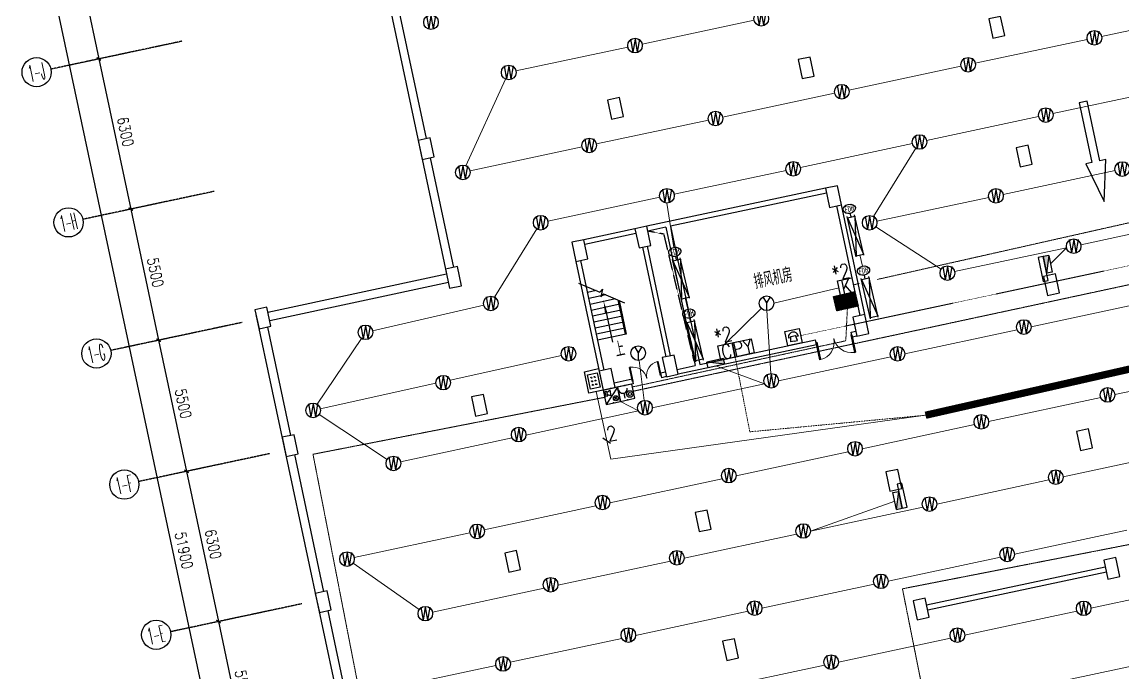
# Model space of a CAD drawing. Extents: x -781653 to 929899, y -292639 to -18670.
# Drawn here: x -348187 to -302985, y -193265 to -166558 of the extents above; entities that cross this region are included whole.
import ezdxf
from ezdxf.enums import TextEntityAlignment as Align

# ---------------------------------------------------------------- set-up
doc = ezdxf.new("R2010")
doc.units = 0
doc.header["$LTSCALE"] = 10
doc.header["$MEASUREMENT"] = 0
for name, pattern in [('ACAD_ISO11W100', [33.5, 12, -3, 12, -3, 0.5, -3]), ('BORDER', [1.75, 0.5, -0.25, 0.5, -0.25, 0, -0.25]), ('CENTER', [2, 1.25, -0.25, 0.25, -0.25]), ('DASH', [0.35, 0.25, -0.1]), ('DASHDOT', [1, 0.5, -0.25, 0, -0.25]), ('DASHED', [0.75, 0.5, -0.25]), ('DIVIDE2', [0.625, 0.25, -0.125, 0, -0.125, 0, -0.125])]:
    doc.linetypes.add(name, pattern=pattern)
doc.layers.get('0').update_dxf_attribs({"linetype": 'CONTINUOUS'})
doc.layers.get('Defpoints').update_dxf_attribs({"linetype": 'CONTINUOUS'})
for name, color, linetype in [('A-STAIRS', 9, 'CONTINUOUS'), ('AC-DUCT', 4, 'CONTINUOUS'), ('AXIS', 3, 'CONTINUOUS'), ('AXIS_TEXT', 7, 'CONTINUOUS'), ('COLU', 1, 'CONTINUOUS'), ('DIM_SYMB', 3, 'CONTINUOUS'), ('DOTE', 8, 'CENTER'), ('JPS-X', 1, 'BORDER'), ('JPS-XHS', 7, 'CONTINUOUS'), ('K-防火阀', 7, 'CONTINUOUS'), ('PUB_DIM', 3, 'CONTINUOUS'), ('RD-equip', 3, 'CONTINUOUS'), ('RD-text', 4, 'CONTINUOUS'), ('STAIR', 9, 'CONTINUOUS'), ('TEXT', 7, 'CONTINUOUS'), ('wall', 8, 'CONTINUOUS'), ('WINDOW', 4, 'CONTINUOUS'), ('消防加墙', 2, 'CONTINUOUS'), ('结构墙', 7, 'CONTINUOUS'), ('行车方向', 4, 'CONTINUOUS'), ('行车线', 207, 'CONTINUOUS')]:
    doc.layers.add(name, color=color, linetype=linetype)
doc.layers.add('RD-line', color=2, linetype='CONTINUOUS', lineweight=0)
doc.layers.get('DOTE').off()
doc.styles.add('_TCH_AXIS', font='COMPLEX', dxfattribs={"bigfont": 'GBCBIG'})
doc.styles.add('COMPLEX', font='COMPLEX')
doc.styles.add('DIM_FONT', font='SIMPLEX', dxfattribs={"width": 0.8, "bigfont": 'HZTXT'})
doc.styles.add('FS1', font='txt4', dxfattribs={"width": 0.8, "bigfont": 'fstxt'})
doc.styles.add('FS2', font='tjromans.shx', dxfattribs={"width": 0.8, "bigfont": 'tjhztxt.shx'})
doc.styles.add('K-KHZ', font='', dxfattribs={"width": 0.8})
doc.styles.get("Standard").update_dxf_attribs({"font": 'GBENOR', "bigfont": 'GBCBIG'})
doc.styles.get('K-KHZ').set_extended_font_data('SimSun')
doc.dimstyles.new('DIMN300', dxfattribs={"dimscale": 3, "dimtxt": 300, "dimasz": 100, "dimexe": 250, "dimexo": 300, "dimgap": 150, "dimtad": 1, "dimdec": 0, "dimzin": 0, "dimdsep": 46, "dimtxsty": 'DIM_FONT', "dimblk": 'ARCHTICK', "dimcen": 0.09, "dimclrt": 7, "dimazin": 2, "dimtfac": 1, "dimtdec": 0, "dimtix": 1, "dimtmove": 2, "dimatfit": 3, "dimfxl": 0, "dimtolj": 1, "dimtzin": 0, "dimarcsym": 0})

# ---------------------------------------------------------------- blocks, each defined once
blk = doc.blocks.new('A$C24C54C7C')
at = {"layer": 'DIM_SYMB', "linetype": 'ByBlock'}
blk.add_lwpolyline([(1681, 0), (903, 550), (766, 454), (902, 743), (765, 647), (0, 1188)], dxfattribs=at)
at = {"layer": 'STAIR', "linetype": 'ByBlock'}
for p, q in [((196, 2455), (1396, 2455)), ((196, 1049), (196, 2455)), ((246, 1014), (246, 2455)), ((196, 2205), (1396, 2205)), ((196, 1955), (1396, 1955)), ((196, 1705), (1396, 1705)), ((196, 1455), (1396, 1455)), ((196, 1205), (1396, 1205)), ((330, 955), (1396, 955)), ((683, 705), (1396, 705)), ((1037, 455), (1396, 455))]:
    blk.add_line(p, q, dxfattribs=at)
blk.add_lwpolyline([(821, 1155), (821, 2665)], dxfattribs=at)
blk.add_lwpolyline([(821, 895, 0, 100, 0), (821, 1415, 200, 200, 0)], format="xyseb", dxfattribs=at)
blk = doc.blocks.new('$DorLib2D$00000002')
for p, q in [((-0.5, 0), (-0.5, 0.4875)), ((-0.475, 0.4875), (-0.5, 0.4875)), ((-0.475, 0), (-0.475, 0.4875)), ((0.475, 0), (0.475, 0.4875)), ((0.475, 0.4875), (0.5, 0.4875)), ((0.5, 0), (0.5, 0.4875)), ((-0.5, 0), (-0.475, 0)), ((0.5, 0), (0.475, 0))]:
    blk.add_line(p, q)
at = {"lineweight": 13}
for centre, start, end in [((-0.4875, 0), 0, 88.53072), ((0.4875, 0), 91.46928, 180)]:
    blk.add_arc(centre, 0.4875, start, end, dxfattribs=at)
blk = doc.blocks.new('A$C1C157CE4')
at = {"layer": '行车线', "linetype": 'DASH', "ltscale": 3000}
for points in [[(4167, 2967), (1667, 2967), (1667, 3217), (0, 2800), (1667, 2383), (1667, 2633), (4167, 2633)], [(2531, 833), (2531, 583), (31, 583), (31, 250), (2531, 250), (2531, 0), (4198, 417)]]:
    blk.add_lwpolyline(points, close=True, dxfattribs=at)
blk = doc.blocks.new('A$C7EC620A8')
at = {"layer": 'COLU'}
for points in [[(40963, 52718), (41452, 52822), (41286, 53604), (40797, 53500), (40963, 52718)], [(33138, 51053), (33627, 51157), (33461, 51939), (32972, 51835), (33138, 51053)], [(25314, 49388), (25803, 49492), (25636, 50274), (25147, 50170), (25314, 49388)], [(17538, 47733), (18027, 47837), (17860, 48620), (17371, 48516), (17538, 47733)], [(42087, 47436), (42576, 47540), (42410, 48323), (41921, 48219), (42087, 47436)], [(34262, 45771), (34751, 45875), (34585, 46658), (34096, 46554), (34262, 45771)], [(26438, 44106), (26927, 44210), (26760, 44993), (26271, 44889), (26438, 44106)], [(23846, 43555), (24335, 43659), (24168, 44441), (23679, 44337), (23846, 43555)], [(18662, 42451), (19151, 42556), (18984, 43338), (18495, 43234), (18662, 42451)], [(43211, 42154), (43700, 42258), (43534, 43041), (43045, 42937), (43211, 42154)], [(10837, 40786), (11326, 40891), (11159, 41673), (10670, 41569), (10837, 40786)], [(35386, 40489), (35875, 40593), (35709, 41376), (35220, 41272), (35386, 40489)], [(27561, 38824), (28050, 38928), (27884, 39711), (27395, 39607), (27561, 38824)], [(24969, 38273), (25458, 38377), (25292, 39159), (24803, 39055), (24969, 38273)], [(19726, 37208), (20215, 37312), (20049, 38095), (19560, 37991), (19726, 37208)], [(44564, 35797), (45053, 35901), (44886, 36683), (44397, 36579), (44564, 35797)], [(11950, 35554), (12439, 35658), (12273, 36440), (11784, 36336), (11950, 35554)], [(36739, 34132), (37228, 34236), (37062, 35018), (36573, 34914), (36739, 34132)], [(28914, 32467), (29403, 32571), (29237, 33353), (28748, 33249), (28914, 32467)], [(21089, 30802), (21578, 30906), (21412, 31688), (20923, 31584), (21089, 30802)], [(45688, 30515), (46177, 30619), (46010, 31401), (45521, 31297), (45688, 30515)], [(13313, 29147), (13803, 29251), (13636, 30034), (13147, 29930), (13313, 29147)], [(37863, 28850), (38352, 28954), (38185, 29736), (37696, 29632), (37863, 28850)], [(30038, 27185), (30527, 27289), (30361, 28071), (29872, 27967), (30038, 27185)]]:
    blk.add_lwpolyline(points, close=True, dxfattribs=at)
at = {"layer": '结构墙', "linetype": 'ByBlock'}
for p, q in [((13370, 67322), (18537, 43038)), ((11201, 41477), (18537, 43038)), ((10712, 41373), (14400, 24041)), ((11179, 40859), (12126, 36409)), ((12293, 35626), (13489, 30002)), ((13656, 29220), (14613, 24721))]:
    blk.add_line(p, q, dxfattribs=at)
at = {"layer": '结构墙'}
for p, q in [((17714, 48589), (16527, 54164)), ((18837, 43307), (17880, 47806)), ((11274, 41135), (18610, 42696))]:
    blk.add_line(p, q, dxfattribs=at)
blk = doc.blocks.new('_ArchTick')
at = {"color": 0, "linetype": 'ByBlock', "const_width": 0.4}
blk.add_lwpolyline([(-0.5, -0.5), (0.5, 0.5)], dxfattribs=at)
blk = doc.blocks.new('*D285')
at = {"layer": 'Defpoints', "color": 0}
for p in [(5037, 64507), (6182, 59128), (4298, 58727)]:
    blk.add_point(p, dxfattribs=at)
at = {"layer": 'PUB_DIM', "color": 0, "lineweight": -2}
for p, q in [((4597, 64414), (2786, 64028)), ((3153, 64106), (4298, 58727)), ((5742, 59034), (3931, 58649))]:
    blk.add_line(p, q, dxfattribs=at)
at = {"layer": 'PUB_DIM', "color": 0, "lineweight": -2, "xscale": 150, "yscale": 150, "zscale": 150}
for p, rotation in [((3153, 64106), 102.0126000742227), ((4298, 58727), 282.0126000742227)]:
    blk.add_blockref('_ArchTick', p, dxfattribs=dict(at, rotation=rotation))
at = {"layer": 'PUB_DIM', "color": 7, "insert": (4165, 61510), "char_height": 450, "attachment_point": 5, "rotation": 282.0126, "style": 'DIM_FONT'}
blk.add_mtext('\\A1;5500', dxfattribs=at)
blk = doc.blocks.new('*D286')
at = {"layer": 'Defpoints', "color": 0}
for p in [(6182, 59128), (7493, 52966), (5609, 52565)]:
    blk.add_point(p, dxfattribs=at)
at = {"layer": 'PUB_DIM', "color": 0, "lineweight": -2}
for p, q in [((5742, 59034), (3931, 58649)), ((4298, 58727), (5609, 52565)), ((7053, 52872), (5242, 52487))]:
    blk.add_line(p, q, dxfattribs=at)
at = {"layer": 'PUB_DIM', "color": 0, "lineweight": -2, "xscale": 150, "yscale": 150, "zscale": 150}
for p, rotation in [((4298, 58727), 102.0126000756922), ((5609, 52565), 282.0126000756923)]:
    blk.add_blockref('_ArchTick', p, dxfattribs=dict(at, rotation=rotation))
at = {"layer": 'PUB_DIM', "color": 7, "insert": (5393, 55740), "char_height": 450, "attachment_point": 5, "rotation": 282.0126, "style": 'DIM_FONT'}
blk.add_mtext('\\A1;6300', dxfattribs=at)
blk = doc.blocks.new('*D287')
at = {"layer": 'Defpoints', "color": 0}
for p in [(7493, 52966), (8638, 47586), (6753, 47185)]:
    blk.add_point(p, dxfattribs=at)
at = {"layer": 'PUB_DIM', "color": 0, "lineweight": -2}
for p, q in [((7053, 52872), (5242, 52487)), ((5609, 52565), (6753, 47185)), ((8198, 47493), (6387, 47107))]:
    blk.add_line(p, q, dxfattribs=at)
at = {"layer": 'PUB_DIM', "color": 0, "lineweight": -2, "xscale": 150, "yscale": 150, "zscale": 150}
for p, rotation in [((5609, 52565), 102.0126000756922), ((6753, 47185), 282.0126000756923)]:
    blk.add_blockref('_ArchTick', p, dxfattribs=dict(at, rotation=rotation))
at = {"layer": 'PUB_DIM', "color": 7, "insert": (6621, 49969), "char_height": 450, "attachment_point": 5, "rotation": 282.0126, "style": 'DIM_FONT'}
blk.add_mtext('\\A1;5500', dxfattribs=at)
blk = doc.blocks.new('*D288')
at = {"layer": 'Defpoints', "color": 0}
for p in [(8638, 47586), (9783, 42207), (7898, 41806)]:
    blk.add_point(p, dxfattribs=at)
at = {"layer": 'PUB_DIM', "color": 0, "lineweight": -2}
for p, q in [((8198, 47493), (6387, 47107)), ((6753, 47185), (7898, 41806)), ((9343, 42113), (7531, 41728))]:
    blk.add_line(p, q, dxfattribs=at)
at = {"layer": 'PUB_DIM', "color": 0, "lineweight": -2, "xscale": 150, "yscale": 150, "zscale": 150}
for p, rotation in [((6753, 47185), 102.0126000756922), ((7898, 41806), 282.0126000756923)]:
    blk.add_blockref('_ArchTick', p, dxfattribs=dict(at, rotation=rotation))
at = {"layer": 'PUB_DIM', "color": 7, "insert": (7766, 44589), "char_height": 450, "attachment_point": 5, "rotation": 282.0126, "style": 'DIM_FONT'}
blk.add_mtext('\\A1;5500', dxfattribs=at)
blk = doc.blocks.new('*D289')
at = {"layer": 'Defpoints', "color": 0}
for p in [(9783, 42207), (11094, 36045), (9209, 35644)]:
    blk.add_point(p, dxfattribs=at)
at = {"layer": 'PUB_DIM', "color": 0, "lineweight": -2}
for p, q in [((9343, 42113), (7531, 41728)), ((7898, 41806), (9209, 35644)), ((10654, 35951), (8843, 35566))]:
    blk.add_line(p, q, dxfattribs=at)
at = {"layer": 'PUB_DIM', "color": 0, "lineweight": -2, "xscale": 150, "yscale": 150, "zscale": 150}
for p, rotation in [((7898, 41806), 102.0126000756922), ((9209, 35644), 282.0126000756923)]:
    blk.add_blockref('_ArchTick', p, dxfattribs=dict(at, rotation=rotation))
at = {"layer": 'PUB_DIM', "color": 7, "insert": (8994, 38818), "char_height": 450, "attachment_point": 5, "rotation": 282.0126, "style": 'DIM_FONT'}
blk.add_mtext('\\A1;6300', dxfattribs=at)
blk = doc.blocks.new('*D290')
at = {"layer": 'Defpoints', "color": 0}
for p in [(11094, 36045), (12239, 30665), (10354, 30264)]:
    blk.add_point(p, dxfattribs=at)
at = {"layer": 'PUB_DIM', "color": 0, "lineweight": -2}
for p, q in [((10654, 35951), (8843, 35566)), ((9209, 35644), (10354, 30264)), ((11798, 30571), (9987, 30186))]:
    blk.add_line(p, q, dxfattribs=at)
at = {"layer": 'PUB_DIM', "color": 0, "lineweight": -2, "xscale": 150, "yscale": 150, "zscale": 150}
for p, rotation in [((9209, 35644), 102.0126000756922), ((10354, 30264), 282.0126000756923)]:
    blk.add_blockref('_ArchTick', p, dxfattribs=dict(at, rotation=rotation))
at = {"layer": 'PUB_DIM', "color": 7, "insert": (10222, 33048), "char_height": 450, "attachment_point": 5, "rotation": 282.0126, "style": 'DIM_FONT'}
blk.add_mtext('\\A1;5500', dxfattribs=at)
blk = doc.blocks.new('*D294')
at = {"layer": 'Defpoints', "color": 0}
for p in [(5037, 64507), (1952, 63851), (15839, 13744)]:
    blk.add_point(p, dxfattribs=at)
at = {"layer": 'PUB_DIM', "color": 0, "lineweight": -2}
for p, q in [((4597, 64414), (1585, 63773)), ((12754, 13087), (1952, 63851)), ((15399, 13650), (12387, 13009))]:
    blk.add_line(p, q, dxfattribs=at)
at = {"layer": 'PUB_DIM', "color": 0, "lineweight": -2, "xscale": 150, "yscale": 150, "zscale": 150}
for p, rotation in [((1952, 63851), 102.0126000742225), ((12754, 13087), 282.0126000742225)]:
    blk.add_blockref('_ArchTick', p, dxfattribs=dict(at, rotation=rotation))
at = {"layer": 'PUB_DIM', "color": 7, "insert": (7793, 38563), "char_height": 450, "attachment_point": 5, "rotation": 282.0126, "style": 'DIM_FONT'}
blk.add_mtext('\\A1;51900', dxfattribs=at)
blk = doc.blocks.new('_AXISO')
blk.add_circle((0, 0), 0.5)
at = {"layer": 'AXIS_TEXT', "style": 'COMPLEX', "width": 1.041667}
blk.add_attdef('A', text='', height=0.56, dxfattribs=at).set_placement((-0.25, -0.28), (0.25, -0.28), align=Align.FIT)
blk = doc.blocks.new('yy')
at = {"layer": 'RD-equip'}
blk.add_circle((0, 0), 200, dxfattribs=at)
at = {"layer": 'RD-equip', "color": 4, "style": 'FS1', "width": 0.8}
blk.add_attdef('Y', text='', height=360, dxfattribs=at).set_placement((0, 0), align=Align.MIDDLE)
blk = doc.blocks.new('$equip$00001630')
for p, q in [((-0.5, 0), (-0.5, -1)), ((0.5, 0), (-0.5, 0)), ((0.5, -1), (0.5, 0)), ((-0.169, -0.5), (-0.169, -0.85)), ((-0.5, -1), (0.5, -1))]:
    blk.add_line(p, q)
for radius in [0.226, 0.113]:
    blk.add_circle((0.227, -0.64), radius)
blk.add_arc((-0.169, -0.2), 0.3, 180, 0)
for p in [(0, 0), (-0.5, -0.5), (0.5, -0.5), (0, -1)]:
    blk.add_point(p)
at = {"flags": 9}
blk.add_attdef('A', (0, 0), '', height=0.00002, dxfattribs=at)
blk.add_attdef('B', text='', height=0.4, dxfattribs=at).set_placement((0.884, -0.7), align=Align.MIDDLE_CENTER)
blk = doc.blocks.new('$equip$00001636')
for p, q in [((0.5, 0), (-0.5, 0)), ((0.5, 0), (-0.5, -1)), ((-0.5, 0), (-0.5, -1)), ((0.5, -1), (0.5, 0)), ((-0.417, -0.135, 0), (-0.417, -0.435, 0)), ((-0.269, -0.135, 0), (-0.417, -0.135, 0)), ((-0.417, -0.435, 0), (-0.269, -0.435, 0)), ((-0.269, -0.185, 0), (-0.069, -0.085, 0)), ((-0.269, -0.435, 0), (-0.269, -0.135, 0)), ((-0.069, -0.485, 0), (-0.269, -0.385, 0)), ((-0.069, -0.085, 0), (-0.069, -0.485, 0)), ((0.105, -0.602), (0.344, -0.841)), ((0.105, -0.841), (0.344, -0.602)), ((-0.5, -1), (0.5, -1))]:
    blk.add_line(p, q)
blk.add_circle((0.225, -0.722), 0.169)
for p in [(0, 0), (-0.5, -0.5), (0.5, -0.5), (0, -1)]:
    blk.add_point(p)
at = {"flags": 9}
blk.add_attdef('A', (0, 0), '', height=0.00002, dxfattribs=at)
blk.add_attdef('B', text='', height=0.4, dxfattribs=at).set_placement((0.884, -0.7), align=Align.MIDDLE_CENTER)
blk = doc.blocks.new('sdfgsdgsdgdsg')
at = {"layer": 'RD-equip', "xscale": 600, "yscale": 600, "zscale": 600, "rotation": 359.9999999999889}
for name, p in [('$equip$00001636', (-300, 600)), ('$equip$00001630', (300, 600))]:
    blk.add_blockref(name, p, dxfattribs=at)
blk = doc.blocks.new('XFDH')
at = {"color": 4}
for p, q in [((-73, 0), (-139, 0)), ((-94, -111), (-67, 29)), ((-67, 29), (62, 29)), ((94, -111), (62, 29)), ((139, 0), (71, 0)), ((0, -111), (-94, -111)), ((0, -111), (94, -111))]:
    blk.add_line(p, q, dxfattribs=at)
blk.add_ellipse((0, 0), major_axis=(98.3, 98.3), ratio=1, start_param=5.497787, end_param=8.63938, dxfattribs=at)
at = {"layer": 'RD-equip'}
blk.add_lwpolyline([(-201, 200), (199, 200), (199, -200), (-201, -200)], close=True, dxfattribs=at)
blk = doc.blocks.new('DXHS')
at = {"layer": 'JPS-XHS'}
blk.add_hatch(color=256, dxfattribs=at).paths.add_polyline_path([(-350, 240), (-350, 0), (350, 0)])
at = {"layer": 'JPS-XHS', "linetype": 'Continuous'}
for p, q in [((-350, 240), (-350, 0)), ((-350, 240), (350, 240)), ((-350, 0), (350, 0)), ((350, 240), (350, 0))]:
    blk.add_line(p, q, dxfattribs=at)
at = {"layer": 'JPS-XHS'}
blk.add_line((-350, 240), (350, 0), dxfattribs=at)
blk = doc.blocks.new('fsdgsdgdfgdgdgdg')
at = {"layer": 'RD-equip', "color": 4}
for p, q in [((-41, 567), (-12, 601)), ((-39, 534), (21, 603)), ((-36, 500), (55, 606)), ((-34, 467), (89, 608)), ((-31, 433), (122, 610)), ((-29, 399), (156, 613)), ((-26, 366), (189, 615)), ((-24, 332), (223, 618)), ((-22, 299), (257, 620)), ((-19, 265), (290, 623)), ((-17, 231), (324, 625)), ((-14, 198), (357, 627)), ((-12, 164), (391, 630)), ((-9, 131), (425, 632)), ((-7, 97), (458, 635)), ((-5, 64), (492, 637)), ((-2, 30), (525, 639)), ((4, 0), (559, 642)), ((37, 3), (593, 644)), ((71, 5), (626, 647)), ((104, 8), (660, 649)), ((138, 10), (693, 652)), ((172, 12), (727, 654)), ((205, 15), (760, 656)), ((239, 17), (794, 659)), ((272, 20), (828, 661)), ((306, 22), (854, 656)), ((340, 25), (857, 622)), ((373, 27), (859, 589)), ((407, 29), (862, 555)), ((440, 32), (864, 521)), ((474, 34), (866, 488)), ((507, 37), (869, 454)), ((541, 39), (871, 421)), ((575, 41), (874, 387)), ((608, 44), (876, 353)), ((642, 46), (879, 320)), ((675, 49), (881, 286)), ((709, 51), (883, 253)), ((743, 54), (886, 219)), ((776, 56), (888, 186)), ((810, 58), (891, 152)), ((843, 61), (893, 118)), ((877, 63), (896, 85))]:
    blk.add_line(p, q, dxfattribs=at)
at = {"layer": 'RD-equip'}
blk.add_lwpolyline([(-43, 598), (854, 663), (897, 65), (0, 0)], close=True, dxfattribs=at)
blk = doc.blocks.new('FI1600K')
at = {"layer": 'K-防火阀'}
for p, q in [((0, -50), (0, 1650)), ((320, 1600), (0, 0)), ((0, 1600), (320, 0)), ((0, 1600), (320, 1600)), ((160, 1600), (160, 1750)), ((320, -50), (320, 1650)), ((0, 0), (320, 0))]:
    blk.add_line(p, q, dxfattribs=at)
at = {"layer": 'K-防火阀', "const_width": 25}
blk.add_lwpolyline([(148, 801, 1), (172, 801, 1)], format="xyb", close=True, dxfattribs=at)
at = {"layer": 'K-防火阀'}
blk.add_ellipse((160, 1940), major_axis=(255, 0), ratio=0.74203, dxfattribs=at)
at = {"layer": 'K-防火阀', "style": 'K-KHZ', "width": 0.65, "flags": 4}
blk.add_attdef('F', text='', height=250, dxfattribs=at).set_placement((160, 1820), align=Align.CENTER)
blk = doc.blocks.new('dafsdgdgdfgh')
at = {"layer": 'RD-equip'}
blk.add_lwpolyline([(300, 400), (300, 0), (-300, 0), (-300, 400)], close=True, dxfattribs=at)
at = {"layer": 'RD-text'}
for points in [[(200, 333), (200, 67), (-200, 67), (-200, 333)], [(-113, 257), (-87, 257), (-87, 237), (-113, 237)], [(-113, 163), (-87, 163), (-87, 143), (-113, 143)], [(-13, 257), (13, 257), (13, 237), (-13, 237)], [(-13, 163), (13, 163), (13, 143), (-13, 143)], [(87, 257), (113, 257), (113, 237), (87, 237)], [(87, 163), (113, 163), (113, 143), (87, 143)]]:
    blk.add_lwpolyline(points, close=True, dxfattribs=at)
blk = doc.blocks.new('A$C447C5B7F')
at = {"layer": 'AXIS', "linetype": 'ByBlock'}
for p, q in [((7725.4, 59456.3), (2331.6, 58308.5)), ((9036.6, 53294.2), (3642.8, 52146.5)), ((10181.3, 47914.7), (4787.5, 46766.9)), ((11326, 42535.1), (5932.2, 41387.4)), ((12637.2, 36373.1), (7243.4, 35225.3))]:
    blk.add_line(p, q, dxfattribs=at)
ref = blk.add_blockref('_AXISO', (1744.7, 58183.6), dxfattribs=dict(at, xscale=1200, yscale=1200, zscale=1200))
ref.add_attrib('A', '1-J', dxfattribs={"layer": 'AXIS_TEXT', "linetype": 'ByBlock', "height": 678.82, "rotation": 12.0126, "style": '_TCH_AXIS', "width": 0.403846}).set_placement((1483.4, 57781), (2147.3, 57922.3), align=Align.FIT)
ref = blk.add_blockref('_AXISO', (3055.9, 52021.6), dxfattribs=dict(at, xscale=1200, yscale=1200, zscale=1200))
ref.add_attrib('A', '1-H', dxfattribs={"layer": 'AXIS_TEXT', "linetype": 'ByBlock', "height": 678.82, "rotation": 12.0126, "style": '_TCH_AXIS', "width": 0.344262}).set_placement((2794.6, 51619), (3458.5, 51760.3), align=Align.FIT)
ref = blk.add_blockref('_AXISO', (4200.6, 46642), dxfattribs=dict(at, xscale=1200, yscale=1200, zscale=1200))
ref.add_attrib('A', '1-G', dxfattribs={"layer": 'AXIS_TEXT', "linetype": 'ByBlock', "height": 678.82, "rotation": 12.0126, "style": '_TCH_AXIS', "width": 0.355932}).set_placement((3939.3, 46239.4), (4603.2, 46380.7), align=Align.FIT)
ref = blk.add_blockref('_AXISO', (5345.3, 41262.5), dxfattribs=dict(at, xscale=1200, yscale=1200, zscale=1200))
ref.add_attrib('A', '1-F', dxfattribs={"layer": 'AXIS_TEXT', "linetype": 'ByBlock', "height": 678.82, "rotation": 12.0126, "style": '_TCH_AXIS', "width": 0.368421}).set_placement((5084, 40859.9), (5747.9, 41001.1), align=Align.FIT)
ref = blk.add_blockref('_AXISO', (6656.5, 35100.4), dxfattribs=dict(at, xscale=1200, yscale=1200, zscale=1200))
ref.add_attrib('A', '1-E', dxfattribs={"layer": 'AXIS_TEXT', "linetype": 'ByBlock', "height": 678.82, "rotation": 12.0126, "style": '_TCH_AXIS', "width": 0.368421}).set_placement((6395.2, 34697.8), (7059.1, 34839.1), align=Align.FIT)
at = {"layer": 'PUB_DIM'}
for p1, p2, distance, picture, middle in [((15839.2, 13744), (5037.4, 64507.4), 3154.5, '*D294', (7793.1, 38562.8)), ((5037.4, 64507.4), (6182.1, 59127.9), -1926.8, '*D285', (4165.4, 61510.3))]:
    dim = blk.add_aligned_dim(p1=p1, p2=p2, distance=distance, dimstyle='DIMN300', override={"dimscale": 1.5}, dxfattribs=at)
    dim.commit()
    dim.dimension.update_dxf_attribs({"geometry": picture, "text_midpoint": middle})
for base, p1, p2, picture, middle in [((5608.8, 52564.8), (6182.1, 59127.9), (7493.3, 52965.8), '*D286', (5393.3, 55739.5)), ((6753.5, 47185.3), (7493.3, 52965.8), (8638, 47586.3), '*D287', (6621.3, 49968.7)), ((7898.2, 41805.7), (8638, 47586.3), (9782.7, 42206.7), '*D288', (7766, 44589.1)), ((9209.4, 35643.7), (9782.7, 42206.7), (11093.9, 36044.7), '*D289', (8993.9, 38818.3)), ((10354.1, 30264.1), (11093.9, 36044.7), (12238.6, 30665.1), '*D290', (10221.9, 33047.5))]:
    dim = blk.add_linear_dim(base=base, p1=p1, p2=p2, angle=102.0126, dimstyle='DIMN300', override={"dimscale": 1.5}, dxfattribs=at)
    dim.commit()
    dim.dimension.update_dxf_attribs({"geometry": picture, "text_midpoint": middle})

msp = doc.modelspace()

# ---------------------------------------------------------------- linework, layer by layer
at = {"layer": 'A-STAIRS', "linetype": 'DASH'}
msp.add_lwpolyline([(-320592.3, -180456.6), (-321828.5, -175263.3), (-322491.4, -175135.4)], dxfattribs=at)
at = {"layer": 'RD-equip', "color": 4}
msp.add_line((-324338.1, -183620.8), (-324019.1, -183834.8), dxfattribs=at)
at = {"layer": 'RD-equip'}
for points in [[(-314702.5, -177173.6), (-314116, -177047), (-313989.5, -177633.6), (-314576, -177760.1)], [(-319619.9, -179840.7), (-319033, -179715.9), (-318908.1, -180302.7), (-319495, -180427.6)], [(-319033, -179715.9), (-318250.5, -179549.4), (-318125.6, -180136.2), (-318908.1, -180302.7)]]:
    msp.add_lwpolyline(points, close=True, dxfattribs=at)
at = {"layer": 'RD-line'}
for p, q in [((-303866.3, -167147), (-299268, -166168.5)), ((-318128.3, -166484.5), (-322726.5, -167463)), ((-323313.3, -167587.8), (-327911.5, -168566.3)), ((-309051.3, -168250.3), (-304453.1, -167271.8)), ((-314236.4, -169353.6), (-309638.2, -168375.1)), ((-328330.1, -168901.4), (-329959.9, -172453.3)), ((-319421.5, -170456.9), (-314823.3, -169478.5)), ((-301261.8, -169336.6), (-305860.1, -170315.1)), ((-324606.6, -171560.2), (-320008.3, -170581.8)), ((-306446.9, -170439.9), (-311045.1, -171418.4)), ((-329791.6, -172663.5), (-325193.4, -171685.1)), ((-311632, -171543.2), (-316230.2, -172521.7)), ((-313227.5, -174540.3), (-311496.2, -171736.1)), ((-316817.1, -172646.6), (-321415.3, -173625)), ((-307906.6, -173629.8), (-303308.4, -172651.4)), ((-322002.1, -173749.9), (-326600.3, -174728.3)), ((-321708.7, -173987.4), (-321429.5, -175802.3)), ((-313091.7, -174733.1), (-308493.5, -173754.7)), ((-300117.1, -174716.2), (-304715.4, -175694.6)), ((-328782.8, -177850.3), (-327051.4, -175046)), ((-313133.3, -174958.5), (-310445.7, -176697.4)), ((-305302.2, -175819.5), (-309900.4, -176797.9)), ((-305960.8, -176474.2), (-305302.2, -175819.5)), ((-313789.3, -176113.9), (-313684.4, -176572.9)), ((-317320.3, -178097.3), (-314639.2, -177466.8)), ((-320954.9, -177877.8), (-320849.9, -178336.8)), ((-306755.6, -179059.8), (-302151.3, -178073.5)), ((-329232.7, -178172.8), (-333792.7, -179222.4)), ((-319326.4, -179778.3), (-317834, -178307.9)), ((-317443.9, -180979), (-317602, -178396.8)), ((-311940.5, -180170.5), (-307333.8, -179183.7)), ((-334252.4, -179538.6), (-336069.6, -182242.4)), ((-330613.7, -181246.9), (-326042, -180235.1)), ((-317125.5, -181281.3), (-312516, -180293.8)), ((-322852.9, -180439.1), (-322648.8, -182084.2)), ((-319677.7, -180671), (-317698, -181403.9)), ((-303316.6, -181842.9), (-298713.3, -180857.3)), ((-335944, -182426.6), (-331193, -181375.1)), ((-322310.8, -182392.1), (-317698, -181403.9)), ((-324015.2, -184488.4), (-324609.8, -181721)), ((-323610.7, -182122.4), (-322879.9, -182514)), ((-308501.4, -182953), (-303896, -181967)), ((-327496.2, -183502.9), (-322879.9, -182514)), ((-335986.6, -182656.7), (-333190.6, -184503.8)), ((-311092.1, -182691.2), (-324015.2, -184488.4)), ((-313686.3, -184063.2), (-309078.6, -183076.6)), ((-332647, -184606.4), (-328061.5, -183624)), ((-318871.4, -185173.4), (-314261, -184186.2)), ((-300840.1, -184235.5), (-305444.4, -185221.8)), ((-324056.7, -186283.6), (-319443.2, -185295.8)), ((-306022.6, -185345.7), (-310629.3, -186332.6)), ((-312354.5, -186209.8), (-315814.3, -187440.5)), ((-329209.3, -187386.8), (-324625.3, -186405.3)), ((-311204.8, -186455.9), (-315814.3, -187443.3)), ((-334550.9, -188530.5), (-329795.8, -187512.4)), ((-316386.8, -187566), (-320999.6, -188554.1)), ((-307438.1, -188392.7), (-302832.8, -187406.6)), ((-334598, -188764.7), (-331875.3, -190659.9)), ((-321568.7, -188676.1), (-326185, -189665)), ((-312623, -189502.8), (-308015.3, -188516.3)), ((-326750.3, -189786.1), (-331335.8, -190768.4)), ((-317808.1, -190613), (-313197.7, -189625.9)), ((-299695.4, -189615.1), (-304299.7, -190601.4)), ((-322993.4, -191723.2), (-318380, -190735.5)), ((-304877.9, -190725.3), (-309484.6, -191712.1)), ((-328146, -192826.5), (-323562, -191845)), ((-310060.1, -191835.4), (-314669.6, -192822.9)), ((-333487.7, -193970.2), (-328732.6, -192952.1)), ((-315242.1, -192945.5), (-319854.9, -193933.7)), ((-306293.4, -193772.3), (-301688.1, -192786.2))]:
    msp.add_line(p, q, dxfattribs=at)
at = {"layer": 'RD-line', "color": 1, "linetype": 'ACAD_ISO11W100', "ltscale": 0.05}
for p, q in [((-323087, -181703.1), (-275080.5, -171398.7)), ((-324260.3, -181955), (-336240.6, -184292.5)), ((-333986.6, -195844.8), (-336239.3, -184299)), ((-296352.1, -186750.5), (-312039.4, -189811.1)), ((-312039.4, -189811.1), (-309527.4, -202389))]:
    msp.add_line(p, q, dxfattribs=at)
at = {"layer": 'RD-line', "color": 1, "linetype": 'DASHDOT'}
for p, q in [((-313077.5, -177120.9), (-292141.5, -172410.4)), ((-314052.7, -177340.3), (-313803.5, -177284.2)), ((-314365.1, -179636.9), (-314300, -178313.7)), ((-323124.2, -181529.9), (-314365.1, -179636.9))]:
    msp.add_line(p, q, dxfattribs=at)
at = {"layer": 'RD-line', "color": 1, "linetype": 'DASH'}
msp.add_line((-287336.2, -173277.9), (-316223.5, -179424.8), dxfattribs=at)
at = {"layer": 'RD-line', "color": 1, "linetype": 'DIVIDE2'}
for p, q in [((-318908.1, -180302.7), (-318305.4, -183371)), ((-318305.4, -183371), (-311092.1, -182691.2))]:
    msp.add_line(p, q, dxfattribs=at)
at = {"layer": 'RD-line', "linetype": 'DASHED', "const_width": 300}
msp.add_lwpolyline([(-311092.1, -182691.2), (-196121.6, -156702.6)], dxfattribs=at)
at = {"layer": 'wall', "linetype": 'ByBlock'}
for p, q in [((-315197.3, -173378.8), (-322533, -174939.7)), ((-315155.6, -173574.4), (-321562.2, -174937.6)), ((-313780, -178598.1), (-314737.3, -174098.8)), ((-313584.3, -178556.5), (-314541.7, -174057.2)), ((-323022.1, -175043.8), (-325125, -175491.3)), ((-322980.5, -175239.4), (-325083.4, -175686.9)), ((-321757.8, -174979.3), (-322491.4, -175135.4)), ((-321757.8, -174979.3), (-320550.7, -180652.2)), ((-321562.2, -174937.6), (-320355.1, -180610.6)), ((-322708.9, -175795.1), (-321751.5, -180294.3)), ((-321555.9, -180252.7), (-322513.2, -175753.4)), ((-325447.6, -176377.8), (-324490.2, -180877.1)), ((-325251.9, -176336.2), (-324294.5, -180835.5)), ((-314144.1, -179289), (-313948.5, -179247.4)), ((-314102.5, -179484.6), (-314144.1, -179289)), ((-313906.9, -179443), (-314102.5, -179484.6)), ((-315569.7, -179796.8), (-321242.6, -181004)), ((-320355.1, -180610.6), (-315611.3, -179601.2)), ((-315569.7, -179796.8), (-315611.3, -179601.2)), ((-321284.3, -180808.3), (-320550.7, -180652.2)), ((-323876.2, -181359.9), (-323142.7, -181203.8)), ((-323142.7, -181203.8), (-323101, -181399.4)), ((-321968.9, -180954), (-321773.3, -180912.4)), ((-321968.9, -180954), (-321927.3, -181149.7)), ((-321731.7, -181108), (-321927.3, -181149.7)), ((-323101, -181399.4), (-323834.6, -181555.5))]:
    msp.add_line(p, q, dxfattribs=at)
at = {"layer": 'wall'}
for p, q in [((-303709.4, -188928.4), (-311045.2, -190489.3)), ((-303667.8, -189124), (-311003.6, -190684.9))]:
    msp.add_line(p, q, dxfattribs=at)
at = {"layer": '消防加墙'}
for points in [[(-306464, -176223.4), (-306255.8, -177201.5), (-306060.2, -177159.9), (-306268.4, -176181.8)], [(-311851.3, -186460.5), (-312059.5, -185482.4), (-312255.1, -185524.1), (-312047, -186502.2)]]:
    msp.add_lwpolyline(points, close=True, dxfattribs=at)

# ---------------------------------------------------------------- block references
at = {"xscale": 1.499999999986843, "yscale": 1.49999999999801, "zscale": 1.5, "rotation": 282.1249967221651}
msp.add_blockref('dafsdgdgdfgh', (-325004.8, -181345.6), dxfattribs=at)
at = {"layer": 'A-STAIRS', "linetype": 'ByBlock', "rotation": 192.0126000739914}
msp.add_blockref('A$C24C54C7C', (-323700.3, -176918.5), dxfattribs=at)
at = {"layer": 'AC-DUCT', "rotation": 12.88082261532319}
for p in [(-313945.3, -176149.6), (-321110.9, -177913.5), (-313365.7, -178684.2), (-320531.3, -180448)]:
    msp.add_blockref('FI1600K', p, dxfattribs=at).add_auto_attribs({'F': 'FDH'})
at = {"layer": 'DOTE'}
msp.add_blockref('A$C447C5B7F', (-349332.1, -226799.4), dxfattribs=at)
at = {"layer": 'JPS-X'}
for p, rotation in [((-306195.5, -176524.2), 282.0126000740612), ((-319727.6, -180436.2), 192.0126000740612), ((-312119.8, -186159.8), 102.0126000740612)]:
    msp.add_blockref('DXHS', p, dxfattribs=dict(at, rotation=rotation))
at = {"layer": 'RD-equip', "xscale": 1.5, "yscale": 1.5, "zscale": 1.5}
for p, values in [((-331396.3, -166563.9), {'Y': 'W'}), ((-317834.8, -166422.1), {'Y': 'W'}), ((-323019.9, -167525.4), {'Y': 'W'}), ((-304159.7, -167209.4), {'Y': 'W'}), ((-309344.8, -168312.7), {'Y': 'W'}), ((-328205, -168628.7), {'Y': 'W'}), ((-314529.8, -169416), {'Y': 'W'}), ((-319714.9, -170519.3), {'Y': 'W'}), ((-306153.5, -170377.5), {'Y': 'W'}), ((-311338.6, -171480.8), {'Y': 'W'}), ((-324900, -171622.6), {'Y': 'W'}), ((-330085.1, -172726), {'Y': 'W'}), ((-316523.6, -172584.1), {'Y': 'W'}), ((-303015, -172589), {'Y': 'W'}), ((-321708.7, -173687.4), {'Y': 'W'}), ((-308200.1, -173692.3), {'Y': 'W'}), ((-326893.8, -174790.7), {'Y': 'W'}), ((-313385.1, -174795.6), {'Y': 'W'}), ((-305008.8, -175757.1), {'Y': 'W'}), ((-310193.9, -176860.4), {'Y': 'W'}), ((-328940.4, -178105.5), {'Y': 'W'}), ((-317620.3, -178097.3), {'Y': 'Y'}), ((-334085, -179289.6), {'Y': 'W'}), ((-307055.4, -179071.8), {'Y': 'W'}), ((-325749.1, -180170.3), {'Y': 'W'}), ((-322889.8, -180141.4), {'Y': 'Y'}), ((-312240.4, -180175.1), {'Y': 'W'}), ((-330893.7, -181354.4), {'Y': 'W'}), ((-317425.5, -181278.5), {'Y': 'W'}), ((-303616.1, -181859), {'Y': 'W'}), ((-322610.6, -182381.8), {'Y': 'W'}), ((-336236.9, -182491.4), {'Y': 'W'}), ((-308801.2, -182962.3), {'Y': 'W'}), ((-327795.7, -183485.1), {'Y': 'W'}), ((-313986.3, -184065.6), {'Y': 'W'}), ((-332940.3, -184669.2), {'Y': 'W'}), ((-319171.4, -185168.9), {'Y': 'W'}), ((-305744.2, -185233.9), {'Y': 'W'}), ((-324356.4, -186272.2), {'Y': 'W'}), ((-310929.2, -186337.2), {'Y': 'W'}), ((-329501.1, -187456.4), {'Y': 'W'}), ((-316114.3, -187440.5), {'Y': 'W'}), ((-334844.3, -188593.3), {'Y': 'W'}), ((-321299.4, -188543.8), {'Y': 'W'}), ((-307738, -188402), {'Y': 'W'}), ((-326484.5, -189647.1), {'Y': 'W'}), ((-312923, -189505.3), {'Y': 'W'}), ((-331629.1, -190831.2), {'Y': 'W'}), ((-318108.1, -190608.6), {'Y': 'W'}), ((-304599.5, -190613.4), {'Y': 'W'}), ((-323293.2, -191711.9), {'Y': 'W'}), ((-309784.5, -191716.7), {'Y': 'W'}), ((-314969.6, -192820.1), {'Y': 'W'}), ((-328437.8, -192896), {'Y': 'W'})]:
    msp.add_blockref('yy', p, dxfattribs=at).add_auto_attribs(values)
at = {"layer": 'RD-equip', "xscale": 1.50000000000048, "yscale": 1.50000000000048, "zscale": 1.5, "rotation": 12.01260007411904}
msp.add_blockref('XFDH', (-316515.5, -179486.9), dxfattribs=at)
at = {"layer": 'RD-line'}
for name, p, rotation in [('fsdgsdgdfgdgdgdg', (-314739.2, -178410.4), 8.296757345092269), ('sdfgsdgsdgdsg', (-323610.7, -182122.4), 12.11451729763564)]:
    msp.add_blockref(name, p, dxfattribs=dict(at, rotation=rotation))
at = {"layer": 'WINDOW', "linetype": 'ByBlock'}
for p, xscale, yscale, zscale, rotation in [((-314856.7, -179544), 1500, 1500, 1500, 192.0126000742608), ((-322535, -181176.7), 1200, 1200, 1200, 12.0126000741572)]:
    msp.add_blockref('$DorLib2D$00000002', p, dxfattribs=dict(at, xscale=xscale, yscale=yscale, zscale=zscale, rotation=rotation))
at = {"layer": '结构墙'}
msp.add_blockref('A$C7EC620A8', (-349293.1, -219932.3), dxfattribs=at)
at = {"layer": '行车方向', "rotation": 102.0126000742227}
msp.add_blockref('A$C1C157CE4', (-301013.5, -173337.2), dxfattribs=at)

# ---------------------------------------------------------------- texts
at = {"layer": 'RD-equip', "color": 4, "style": 'FS1', "width": 0.8}
for tag, rotation, p in [('*2', 12.1746, (-314575.4, -176811.9)), ('K', 12.1746, (-314346, -177403.6)), ('*2', 12.0126, (-319406.5, -179401.2)), ('C', 12.0126, (-319264, -180071.7)), ('PY', 12.0126, (-318595.1, -179929.4)), ('2', 12.0126, (-323975.8, -183432.5))]:
    msp.add_attdef(tag, text='K', height=600, rotation=rotation, dxfattribs=at).set_placement(p, align=Align.MIDDLE)
at = {"layer": 'TEXT', "style": 'FS2', "width": 0.7}
for s, p in [('排风机房', (-318072.7, -177519.5)), ('上', (-323782, -180310.1))]:
    msp.add_text(s, height=600, rotation=11.85148, dxfattribs=at).set_placement(p)

doc.saveas('drawing.dxf')
